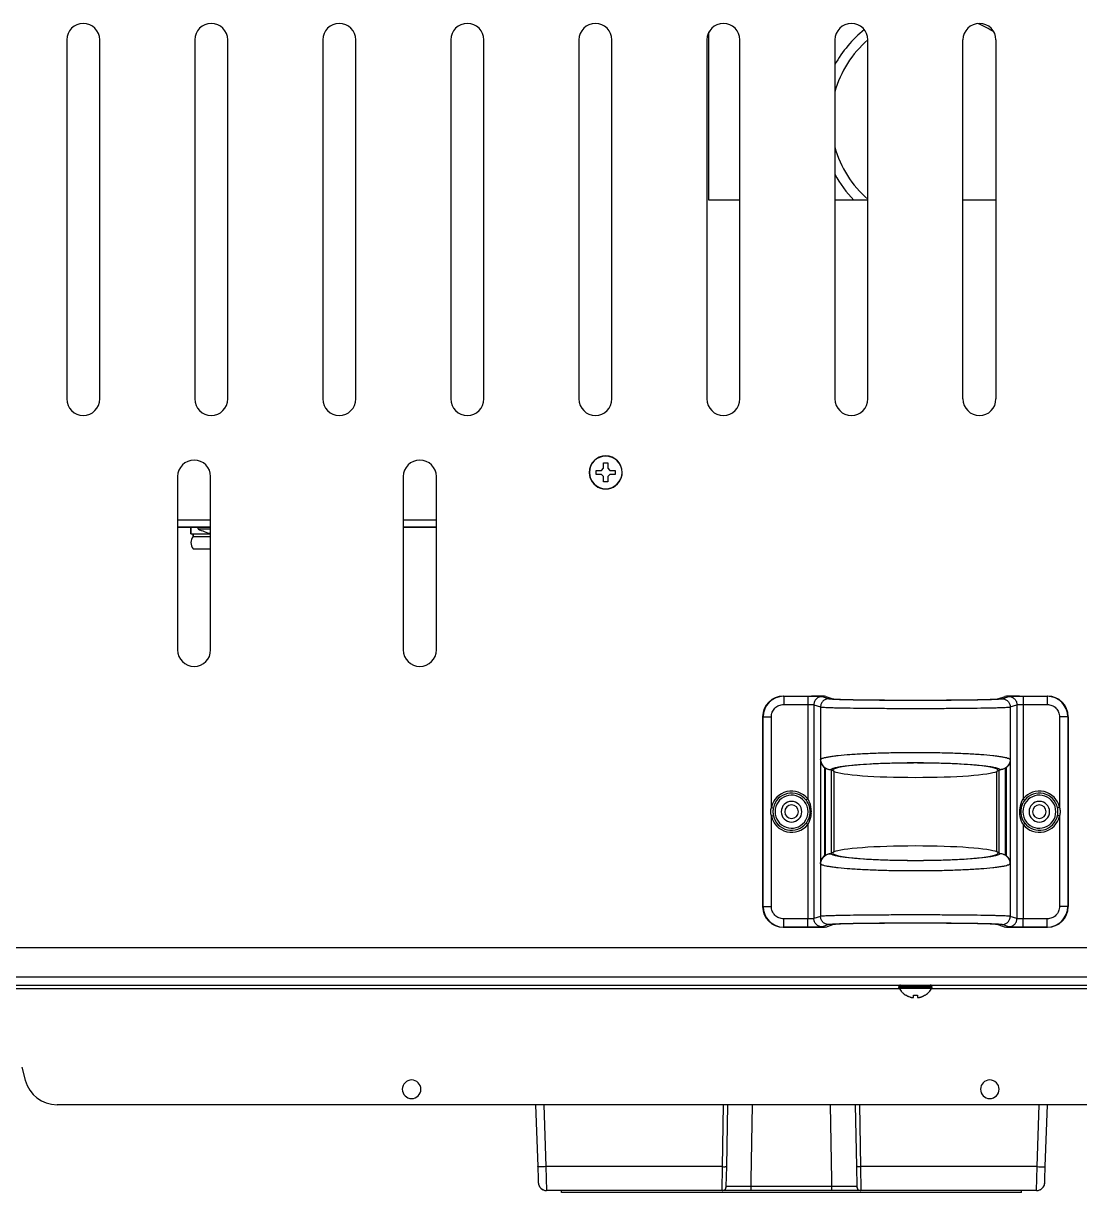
# Model space of a CAD drawing. Header units: millimetres. Extents: x -1584 to 3730, y -1918 to 2655.
# Drawn here: x 279.6 to 535.3, y 1713.5 to 1996.8 of the extents above; entities that cross this region are included whole.
import ezdxf

# ---------------------------------------------------------------- set-up
doc = ezdxf.new("R2010")
doc.units = ezdxf.units.MM
doc.header["$LTSCALE"] = 65.395
doc.layers.get('0').update_dxf_attribs({"linetype": 'CONTINUOUS'})
doc.layers.add('ASSI', color=7, linetype='CONTINUOUS')
doc.layers.add('GEOM', color=7, linetype='CONTINUOUS')

msp = doc.modelspace()

# ---------------------------------------------------------------- linework, layer by layer
at = {"linetype": 'Continuous'}
for p, q in [((420.06, 1890.29), (421.06, 1890.29)), ((420.06, 1889.51), (420.06, 1890.29)), ((421.06, 1890.29), (421.06, 1889.51)), ((418.26, 1887.99), (418.26, 1888.49)), ((418.26, 1888.49), (419.04, 1888.49)), ((418.26, 1887.49), (418.26, 1887.99)), ((419.04, 1887.49), (418.26, 1887.49)), ((419.04, 1888.49), (419.56, 1888.49)), ((419.56, 1887.49), (419.04, 1887.49)), ((419.56, 1888.49), (420.06, 1888.99)), ((420.06, 1886.99), (419.56, 1887.49)), ((420.06, 1888.99), (420.06, 1889.51)), ((420.06, 1886.48), (420.06, 1886.99)), ((421.06, 1889.51), (421.06, 1888.99)), ((421.06, 1888.99), (421.56, 1888.49)), ((421.56, 1887.49), (421.06, 1886.99)), ((421.06, 1886.99), (421.06, 1886.48)), ((421.56, 1888.49), (422.08, 1888.49)), ((422.08, 1887.49), (421.56, 1887.49)), ((422.08, 1888.49), (422.86, 1888.49)), ((422.86, 1887.49), (422.08, 1887.49)), ((422.86, 1888.49), (422.86, 1887.99)), ((422.86, 1887.99), (422.86, 1887.49)), ((420.06, 1885.69), (420.06, 1886.48)), ((421.06, 1885.69), (420.06, 1885.69)), ((421.06, 1886.48), (421.06, 1885.69)), ((493.26, 1761.32), (493.26, 1761.35)), ((495.06, 1760.8), (495.06, 1761.35)), ((496.06, 1761.35), (496.06, 1760.8)), ((497.86, 1761.35), (497.86, 1761.32))]:
    msp.add_line(p, q, dxfattribs=at)
for centre, radius, start, end in [((495.76, 1765.41), 4.8, 210.3012, 223.1766), ((495.76, 1765.41), 4.8, 223.1766, 227.1654), ((495.36, 1765.41), 4.8, 312.8346, 316.8234), ((495.36, 1765.41), 4.8, 316.8234, 329.6988), ((495.76, 1765.41), 4.8, 227.1654, 238.3799), ((495.76, 1765.41), 4.8, 238.3799, 238.6273), ((495.75, 1765.4), 4.75, 238.4659, 241.0313), ((495.74, 1765.4), 4.75, 241.0316, 241.9926), ((495.74, 1765.4), 4.75, 241.9926, 243.3187), ((495.74, 1765.39), 4.74, 243.3188, 244.4598), ((495.74, 1765.39), 4.74, 244.4598, 245.4278), ((495.74, 1765.38), 4.73, 245.4278, 246.6825), ((495.73, 1765.38), 4.73, 246.6826, 247.4526), ((495.73, 1765.37), 4.72, 247.4524, 248.9975), ((495.73, 1765.37), 4.72, 248.9977, 249.4819), ((495.73, 1765.36), 4.7, 249.4813, 251.5344), ((495.72, 1765.34), 4.68, 251.535, 252.6227), ((495.71, 1765.32), 4.67, 252.6228, 253.6051), ((495.71, 1765.29), 4.64, 253.6036, 255.6824), ((494.81, 1762.79), 2.01, 262.7259, 264.7415), ((494.81, 1762.77), 1.98, 264.7442, 265.3991), ((494.81, 1762.76), 1.97, 265.3984, 266.7833), ((494.81, 1762.74), 1.96, 266.7841, 267.6235), ((494.81, 1762.74), 1.96, 267.6234, 268.8455), ((494.81, 1762.73), 1.95, 268.8459, 269.8005), ((494.81, 1762.73), 1.95, 269.8006, 270.9258), ((494.81, 1762.74), 1.95, 270.9261, 271.9964), ((494.81, 1762.74), 1.96, 271.9964, 273.0228), ((494.81, 1762.75), 1.97, 273.0233, 274.286), ((494.81, 1762.77), 1.98, 274.2856, 275.1372), ((494.8, 1762.79), 2.01, 275.1401, 277.2744), ((495.56, 1765.11), 3.8, 262.4351, 277.5649), ((496.31, 1762.79), 2.01, 262.7256, 264.8598), ((496.31, 1762.76), 1.98, 264.8627, 265.7144), ((496.31, 1762.75), 1.97, 265.714, 266.9766), ((496.31, 1762.74), 1.96, 266.9771, 268.0037), ((496.31, 1762.74), 1.95, 268.0037, 269.0738), ((496.31, 1762.73), 1.95, 269.0741, 270.1995), ((496.31, 1762.73), 1.95, 270.1995, 271.1541), ((496.31, 1762.74), 1.95, 271.1545, 272.3767), ((496.31, 1762.74), 1.96, 272.3765, 273.2159), ((496.31, 1762.76), 1.97, 273.2167, 274.6016), ((496.31, 1762.77), 1.98, 274.6009, 275.2558), ((496.3, 1762.79), 2.01, 275.2585, 277.2741), ((495.41, 1765.29), 4.64, 284.3176, 286.3964), ((495.4, 1765.32), 4.67, 286.3949, 287.3772), ((495.4, 1765.34), 4.68, 287.3773, 288.465), ((495.39, 1765.36), 4.7, 288.4656, 290.5187), ((495.39, 1765.37), 4.72, 290.5181, 291.0023), ((495.39, 1765.37), 4.72, 291.0025, 292.5476), ((495.38, 1765.38), 4.73, 292.5474, 293.3174), ((495.38, 1765.38), 4.73, 293.3175, 294.5722), ((495.38, 1765.39), 4.74, 294.5722, 295.5402), ((495.38, 1765.39), 4.74, 295.5402, 296.6812), ((495.38, 1765.4), 4.75, 296.6813, 298.0074), ((495.37, 1765.4), 4.75, 298.0074, 298.9684), ((495.37, 1765.4), 4.75, 298.9687, 301.5341), ((495.36, 1765.41), 4.8, 301.3727, 301.6201), ((495.36, 1765.41), 4.8, 301.6201, 312.8346)]:
    msp.add_arc(centre, radius, start, end, dxfattribs=at)
at = {"layer": 'ASSI', "linetype": 'Continuous'}
for p, q in [((320.14, 1873.09), (320.14, 1874.69)), ((320.14, 1874.69), (320.14, 1873.09)), ((320.14, 1873.09), (320.64, 1873.09)), ((320.64, 1872.49), (320.64, 1873.09)), ((320.64, 1873.09), (324.91, 1873.09)), ((320.64, 1873.09), (320.64, 1872.49)), ((321.86, 1874.29), (321.86, 1874.69)), ((321.86, 1874.29), (324.91, 1874.29)), ((320.64, 1872.49), (324.91, 1872.49)), ((320.64, 1869.49), (324.91, 1869.49)), ((491.56, 1763.39), (491.56, 1763.19)), ((491.56, 1763.19), (491.56, 1763.39)), ((499.56, 1763.39), (491.56, 1763.39)), ((499.56, 1763.19), (491.56, 1763.19)), ((499.5, 1762.99), (491.61, 1762.99)), ((499.56, 1763.39), (499.56, 1763.19)), ((499.56, 1763.19), (499.56, 1763.39))]:
    msp.add_line(p, q, dxfattribs=at)
for centre, radius, start, end in [((420.56, 1887.99), 4, 0, 180), ((420.56, 1887.99), 4, 0, 180), ((420.56, 1887.99), 4, 0, 180), ((420.56, 1887.99), 3.95, 0, 180), ((420.56, 1887.99), 4, 180, 196.2728), ((420.56, 1887.99), 4, 180, 196.3063), ((420.56, 1887.99), 3.95, 180, 360), ((420.56, 1887.99), 4, 196.2728, 343.7272), ((420.56, 1887.99), 4, 196.3063, 343.6937), ((420.56, 1887.99), 4, 343.7272, 360), ((420.56, 1887.99), 4, 343.7272, 360), ((420.56, 1887.99), 4, 343.6937, 360), ((331.36, 1894.73), 22.54, 245.0724, 253.3534), ((322.64, 1870.99), 2.5, 143.1301, 216.8699), ((322.64, 1870.99), 2.5, 143.1301, 216.8699), ((465.56, 1805.79), 2.5, 0, 180), ((525.56, 1805.79), 2.5, 0, 180), ((465.56, 1805.79), 2.5, 180, 360), ((465.56, 1805.79), 1.65, 0, 180), ((465.56, 1805.79), 1.65, 180, 360), ((525.56, 1805.79), 2.5, 180, 360), ((525.56, 1805.79), 1.65, 0, 180), ((525.56, 1805.79), 1.65, 180, 360), ((491.96, 1763.39), 0.4, 153.0784, 180), ((491.96, 1763.39), 0.4, 152.9219, 180), ((491.96, 1763.19), 0.4, 180, 193.4759), ((491.96, 1763.19), 0.4, 180, 193.4584), ((491.96, 1763.19), 0.4, 193.4759, 196.8253), ((491.96, 1763.19), 0.4, 193.4584, 196.8427), ((491.96, 1763.19), 0.4, 196.8253, 210.3012), ((491.96, 1763.19), 0.4, 196.8427, 210.3012), ((491.96, 1763.39), 0.4, 144.9279, 153.0784), ((491.96, 1763.39), 0.4, 145.0718, 152.9219), ((495.76, 1765.41), 4.8, 210.3012, 223.1927), ((491.96, 1763.39), 0.4, 125.0721, 144.9279), ((491.96, 1763.39), 0.4, 124.9282, 145.0718), ((491.96, 1763.39), 0.4, 116.9216, 125.0721), ((491.96, 1763.39), 0.4, 117.0781, 124.9282), ((491.96, 1763.39), 0.4, 90, 116.9216), ((491.96, 1763.39), 0.4, 90, 117.0781), ((495.76, 1765.41), 4.8, 223.1927, 227.1511), ((495.36, 1765.41), 4.8, 312.8489, 316.8073), ((495.36, 1765.41), 4.8, 316.8073, 329.6988), ((499.16, 1763.39), 0.4, 63.0784, 90), ((499.16, 1763.39), 0.4, 62.9219, 90), ((499.16, 1763.39), 0.4, 54.9279, 63.0784), ((499.16, 1763.39), 0.4, 55.0718, 62.9219), ((499.16, 1763.39), 0.4, 35.0721, 54.9279), ((499.16, 1763.39), 0.4, 34.9282, 55.0718), ((499.16, 1763.39), 0.4, 26.9216, 35.0721), ((499.16, 1763.39), 0.4, 27.0781, 34.9282), ((499.16, 1763.19), 0.4, 329.6988, 343.1747), ((499.16, 1763.19), 0.4, 329.6988, 343.1573), ((499.16, 1763.39), 0.4, 0, 27.0781), ((499.16, 1763.39), 0.4, 0, 26.9216), ((499.16, 1763.19), 0.4, 343.1747, 346.5241), ((499.16, 1763.19), 0.4, 343.1573, 346.5416), ((499.16, 1763.19), 0.4, 346.5241, 360), ((499.16, 1763.19), 0.4, 346.5416, 360), ((495.76, 1765.41), 4.8, 227.1511, 238.4029), ((495.76, 1765.41), 4.8, 238.4029, 238.6273), ((495.36, 1765.41), 4.8, 301.3727, 301.5971), ((495.36, 1765.41), 4.8, 301.5971, 312.8489), ((373.56, 1738.54), 2.25, 0, 180), ((513.56, 1738.54), 2.25, 0, 180), ((373.56, 1738.54), 2.25, 180, 360), ((513.56, 1738.54), 2.25, 180, 360)]:
    msp.add_arc(centre, radius, start, end, dxfattribs=at)
at = {"layer": 'GEOM', "linetype": 'Continuous'}
for p, q in [((445.56, 1953.99), (445.56, 1994.72)), ((290.06, 1992.79), (290.06, 1905.79)), ((298.06, 1905.79), (298.06, 1992.79)), ((321.06, 1992.79), (321.06, 1905.79)), ((329.06, 1905.79), (329.06, 1992.79)), ((352.06, 1992.79), (352.06, 1905.79)), ((360.06, 1905.79), (360.06, 1992.79)), ((383.06, 1992.79), (383.06, 1905.79)), ((391.06, 1905.79), (391.06, 1992.79)), ((414.06, 1992.79), (414.06, 1905.79)), ((422.06, 1905.79), (422.06, 1992.79)), ((445.06, 1992.79), (445.06, 1905.79)), ((453.06, 1905.79), (453.06, 1992.79)), ((476.06, 1992.79), (476.06, 1905.79)), ((484.06, 1905.79), (484.06, 1992.79)), ((507.06, 1905.79), (507.06, 1992.79)), ((515.06, 1992.79), (515.06, 1905.79)), ((453.06, 1953.99), (445.56, 1953.99)), ((484.06, 1953.99), (476.06, 1953.99)), ((515.06, 1953.99), (507.06, 1953.99)), ((316.91, 1886.99), (316.91, 1844.99)), ((324.91, 1844.99), (324.91, 1886.99)), ((371.56, 1886.99), (371.56, 1844.99)), ((379.56, 1844.99), (379.56, 1886.99)), ((316.91, 1876.49), (324.91, 1876.49)), ((371.56, 1876.49), (379.56, 1876.49)), ((321.86, 1874.69), (316.91, 1874.69)), ((316.91, 1874.69), (321.86, 1874.69)), ((324.91, 1874.69), (321.86, 1874.69)), ((321.86, 1874.69), (324.91, 1874.69)), ((379.56, 1874.69), (371.56, 1874.69)), ((371.56, 1874.69), (379.56, 1874.69)), ((463.56, 1833.79), (470.38, 1833.79)), ((463.56, 1833.79), (463.67, 1833.76)), ((463.67, 1833.76), (469.48, 1833.76)), ((463.67, 1833.76), (463.67, 1831.76)), ((469.48, 1833.76), (469.48, 1831.76)), ((472.97, 1833.7), (474.59, 1833.16)), ((473.87, 1833.74), (475.59, 1833.17)), ((515.53, 1833.17), (517.25, 1833.74)), ((516.53, 1833.16), (518.14, 1833.7)), ((520.74, 1833.79), (527.56, 1833.79)), ((521.64, 1833.76), (527.45, 1833.76)), ((521.64, 1833.76), (521.64, 1831.76)), ((527.45, 1833.76), (527.56, 1833.79)), ((527.45, 1833.76), (527.45, 1831.76)), ((463.67, 1831.76), (469.48, 1831.76)), ((469.48, 1831.76), (469.48, 1808.9)), ((470.98, 1831.7), (470.98, 1779.89)), ((470.98, 1831.7), (472.59, 1831.16)), ((472.59, 1831.16), (472.59, 1818.46)), ((518.53, 1831.16), (520.14, 1831.7)), ((518.53, 1831.16), (518.53, 1818.46)), ((520.14, 1831.7), (520.14, 1779.89)), ((521.64, 1831.76), (521.64, 1808.9)), ((521.64, 1831.76), (527.45, 1831.76)), ((458.56, 1828.8), (458.56, 1782.79)), ((458.56, 1828.8), (458.67, 1828.76)), ((458.67, 1782.83), (458.67, 1828.76)), ((458.67, 1828.76), (460.67, 1828.76)), ((460.67, 1806.83), (460.67, 1828.76)), ((530.45, 1828.76), (530.45, 1806.83)), ((532.45, 1828.76), (530.45, 1828.76)), ((532.45, 1828.76), (532.56, 1828.8)), ((532.45, 1828.76), (532.45, 1782.83)), ((532.56, 1828.8), (532.56, 1782.79)), ((472.54, 1818.38), (472.59, 1818.46)), ((472.54, 1818.38), (472.54, 1793.21)), ((473.54, 1816.5), (473.54, 1795.09)), ((473.78, 1795.26), (473.78, 1816.33)), ((475.05, 1815.9), (475.09, 1815.97)), ((516.03, 1815.97), (516.07, 1815.9)), ((517.34, 1795.26), (517.34, 1816.33)), ((517.58, 1795.09), (517.58, 1816.5)), ((518.58, 1818.38), (518.53, 1818.46)), ((518.58, 1793.21), (518.58, 1818.38)), ((475.47, 1815.75), (475.26, 1815.85)), ((475.26, 1795.74), (475.26, 1815.85)), ((475.59, 1815.95), (475.47, 1815.75)), ((475.86, 1815.55), (475.47, 1815.75)), ((475.86, 1796.04), (475.86, 1815.55)), ((515.65, 1815.75), (515.25, 1815.55)), ((515.25, 1796.04), (515.25, 1815.55)), ((515.53, 1815.95), (515.65, 1815.75)), ((515.86, 1815.85), (515.65, 1815.75)), ((515.86, 1795.74), (515.86, 1815.85)), ((469.48, 1808.9), (469.09, 1808.59)), ((521.64, 1808.9), (522.03, 1808.59)), ((460.67, 1806.83), (461.16, 1806.72)), ((460.67, 1804.76), (461.16, 1804.87)), ((460.67, 1782.83), (460.67, 1804.76)), ((530.45, 1806.83), (529.96, 1806.72)), ((530.45, 1804.76), (529.96, 1804.87)), ((530.45, 1804.76), (530.45, 1782.83)), ((469.48, 1802.69), (469.09, 1803)), ((469.48, 1802.69), (469.48, 1779.83)), ((521.64, 1802.69), (522.03, 1803)), ((521.64, 1802.69), (521.64, 1779.83)), ((475.09, 1795.62), (475.05, 1795.69)), ((475.47, 1795.84), (475.26, 1795.74)), ((475.86, 1796.04), (475.47, 1795.84)), ((475.59, 1795.64), (475.47, 1795.84)), ((515.65, 1795.84), (515.25, 1796.04)), ((515.53, 1795.64), (515.65, 1795.84)), ((515.86, 1795.74), (515.65, 1795.84)), ((516.07, 1795.69), (516.03, 1795.62)), ((472.54, 1793.21), (472.59, 1793.13)), ((472.59, 1793.13), (472.59, 1780.43)), ((518.58, 1793.21), (518.53, 1793.13)), ((518.53, 1793.13), (518.53, 1780.43)), ((458.67, 1782.83), (458.56, 1782.79)), ((458.67, 1782.83), (460.67, 1782.83)), ((532.45, 1782.83), (530.45, 1782.83)), ((532.56, 1782.79), (532.45, 1782.83)), ((469.48, 1779.83), (463.67, 1779.83)), ((463.67, 1777.83), (463.67, 1779.83)), ((469.48, 1777.83), (469.48, 1779.83)), ((472.59, 1780.43), (470.98, 1779.89)), ((520.14, 1779.89), (518.53, 1780.43)), ((527.45, 1779.83), (521.64, 1779.83)), ((521.64, 1777.83), (521.64, 1779.83)), ((527.45, 1777.83), (527.45, 1779.83)), ((463.67, 1777.83), (463.56, 1777.79)), ((463.56, 1777.79), (470.38, 1777.79)), ((469.48, 1777.83), (463.67, 1777.83)), ((474.59, 1778.43), (472.97, 1777.89)), ((473.87, 1777.85), (475.59, 1778.42)), ((515.53, 1778.42), (517.25, 1777.85)), ((518.14, 1777.89), (516.53, 1778.43)), ((520.74, 1777.79), (527.56, 1777.79)), ((527.45, 1777.83), (521.64, 1777.83)), ((527.56, 1777.79), (527.45, 1777.83)), ((895.56, 1772.79), (95.56, 1772.79)), ((90.56, 1765.79), (900.56, 1765.79)), ((90.56, 1763.79), (900.56, 1763.79)), ((186.06, 1762.99), (491.61, 1762.99)), ((499.5, 1762.99), (581.56, 1762.99)), ((279.15, 1743.87), (279.99, 1740.72)), ((824.44, 1734.79), (287.72, 1734.79)), ((403.58, 1734.79), (404.1, 1719.79)), ((403.58, 1734.79), (404.1, 1719.79)), ((405.58, 1734.79), (406.1, 1719.79)), ((448.86, 1719.79), (449.12, 1734.79)), ((449.86, 1719.8), (450.12, 1734.79)), ((455.8, 1716.49), (456.12, 1734.79)), ((475.32, 1716.49), (475, 1734.79)), ((481, 1734.79), (481.26, 1719.8)), ((481, 1734.79), (481.26, 1719.8)), ((482, 1734.79), (482.26, 1719.79)), ((525.02, 1719.79), (525.54, 1734.79)), ((527.01, 1719.79), (527.54, 1734.79)), ((527.01, 1719.79), (527.54, 1734.79)), ((404.1, 1719.79), (404.21, 1716.76)), ((448.86, 1719.79), (406.1, 1719.79)), ((406.1, 1719.79), (406.24, 1713.99)), ((448.77, 1713.99), (448.86, 1719.79)), ((449.77, 1714.98), (449.86, 1719.8)), ((481.26, 1719.8), (481.34, 1714.98)), ((525.02, 1719.79), (482.26, 1719.79)), ((482.26, 1719.79), (482.34, 1713.99)), ((524.88, 1713.99), (525.02, 1719.79)), ((526.91, 1716.76), (527.01, 1719.79)), ((404.21, 1716.76), (404.22, 1716.49)), ((404.22, 1716.49), (404.24, 1715.92)), ((448.77, 1713.99), (406.24, 1713.99)), ((448.77, 1713.99), (406.24, 1713.99)), ((409.87, 1713.49), (409.87, 1713.99)), ((455.77, 1713.99), (448.77, 1713.99)), ((455.77, 1714.98), (455.8, 1716.49)), ((455.77, 1713.99), (455.77, 1714.98)), ((475.35, 1714.98), (455.77, 1714.98)), ((475.35, 1713.99), (455.77, 1713.99)), ((475.35, 1713.99), (455.77, 1713.99)), ((475.35, 1714.98), (475.32, 1716.49)), ((475.35, 1713.99), (475.35, 1714.98)), ((482.34, 1713.99), (475.35, 1713.99)), ((524.88, 1713.99), (482.34, 1713.99)), ((524.88, 1713.99), (482.34, 1713.99)), ((521.25, 1713.49), (521.25, 1713.99)), ((526.88, 1715.92), (526.9, 1716.49)), ((526.9, 1716.49), (526.91, 1716.76)), ((420.44, 1713.49), (409.87, 1713.49)), ((427.87, 1713.49), (420.44, 1713.49)), ((428.66, 1713.49), (427.87, 1713.49)), ((429.11, 1713.49), (428.66, 1713.49)), ((429.28, 1713.49), (429.11, 1713.49)), ((429.65, 1713.49), (429.28, 1713.49)), ((432.05, 1713.49), (429.65, 1713.49)), ((432.08, 1713.49), (432.05, 1713.49)), ((432.27, 1713.49), (432.08, 1713.49)), ((432.47, 1713.49), (432.27, 1713.49)), ((434.13, 1713.49), (432.47, 1713.49)), ((435.81, 1713.49), (434.13, 1713.49)), ((435.85, 1713.49), (435.81, 1713.49)), ((436.04, 1713.49), (435.85, 1713.49)), ((437.77, 1713.49), (436.04, 1713.49)), ((439.43, 1713.49), (437.77, 1713.49)), ((439.81, 1713.49), (439.43, 1713.49)), ((439.83, 1713.49), (439.81, 1713.49)), ((442.24, 1713.49), (439.83, 1713.49)), ((442.62, 1713.49), (442.24, 1713.49)), ((443.23, 1713.49), (442.62, 1713.49)), ((444.02, 1713.49), (443.23, 1713.49)), ((446.11, 1713.49), (444.02, 1713.49)), ((450.82, 1713.49), (446.11, 1713.49)), ((455.21, 1713.49), (450.82, 1713.49)), ((459.57, 1713.49), (455.21, 1713.49)), ((464.28, 1713.49), (459.57, 1713.49)), ((467.98, 1713.49), (464.28, 1713.49)), ((469.6, 1713.49), (467.98, 1713.49)), ((470.53, 1713.49), (469.6, 1713.49)), ((471.75, 1713.49), (470.53, 1713.49)), ((472.02, 1713.49), (471.75, 1713.49)), ((479.86, 1713.49), (472.02, 1713.49)), ((480.1, 1713.49), (479.86, 1713.49)), ((481.71, 1713.49), (480.1, 1713.49)), ((482.52, 1713.49), (481.71, 1713.49)), ((484.13, 1713.49), (482.52, 1713.49)), ((487.77, 1713.49), (484.13, 1713.49)), ((487.86, 1713.49), (487.77, 1713.49)), ((491.4, 1713.49), (487.86, 1713.49)), ((491.85, 1713.49), (491.4, 1713.49)), ((492.48, 1713.49), (491.85, 1713.49)), ((498.76, 1713.49), (492.48, 1713.49)), ((498.94, 1713.49), (498.76, 1713.49)), ((500.02, 1713.49), (498.94, 1713.49)), ((503.65, 1713.49), (500.02, 1713.49)), ((510.68, 1713.49), (503.65, 1713.49)), ((510.84, 1713.49), (510.68, 1713.49)), ((521.25, 1713.49), (510.84, 1713.49))]:
    msp.add_line(p, q, dxfattribs=at)
for centre, radius, start, end in [((294.06, 1992.79), 4, 0, 180), ((325.06, 1992.79), 4, 0, 180), ((356.06, 1992.79), 4, 0, 180), ((387.06, 1992.79), 4, 0, 180), ((418.06, 1992.79), 4, 0, 180), ((449.06, 1992.79), 4, 0, 180), ((500.56, 1973.49), 27.86, 128.5681, 151.5776), ((480.06, 1992.79), 4, 0, 180), ((511.06, 1992.79), 4, 0, 180), ((500.56, 1973.49), 25.4, 56.4556, 66.4822), ((500.56, 1973.49), 25.4, 130.528, 164.7624), ((500.56, 1973.49), 25.4, 195.2376, 229.4647), ((500.56, 1973.49), 27.86, 208.4224, 224.4259), ((294.06, 1905.79), 4, 180, 360), ((325.06, 1905.79), 4, 180, 360), ((356.06, 1905.79), 4, 180, 360), ((387.06, 1905.79), 4, 180, 360), ((418.06, 1905.79), 4, 180, 360), ((449.06, 1905.79), 4, 180, 360), ((480.06, 1905.79), 4, 180, 360), ((511.06, 1905.79), 4, 180, 360), ((320.91, 1886.99), 4, 0, 180), ((375.56, 1886.99), 4, 0, 180), ((320.91, 1844.99), 4, 180, 360), ((375.56, 1844.99), 4, 180, 360), ((463.67, 1828.76), 5, 90.0113, 179.9737), ((527.45, 1828.76), 5, 0.0263, 89.9887), ((465.56, 1805.79), 5, 38.3653, 168.0942), ((465.56, 1805.79), 4.5, 38.3653, 167.6172), ((525.56, 1805.79), 5, 11.9058, 141.6347), ((525.56, 1805.79), 4.5, 12.3828, 141.6347), ((465.56, 1805.79), 4, 38.8629, 180), ((465.56, 1805.79), 4, 0, 38.8629), ((465.56, 1805.79), 4.5, 25.9613, 38.5714), ((465.56, 1805.79), 4.5, 25.9927, 38.3653), ((465.56, 1805.79), 4.5, 25.5583, 25.9927), ((465.56, 1805.79), 4.5, 25.5318, 25.9613), ((465.56, 1805.79), 4.5, 13.3744, 25.5583), ((465.56, 1805.79), 4.5, 13.3226, 25.5318), ((525.56, 1805.79), 4.5, 154.3551, 167.1502), ((525.56, 1805.79), 4.5, 154.3659, 167.1505), ((525.56, 1805.79), 4.5, 141.6347, 154.3551), ((525.56, 1805.79), 4, 141.1371, 180), ((525.56, 1805.79), 4, 0, 141.1371), ((465.56, 1805.79), 5, 191.9058, 321.6347), ((465.56, 1805.79), 4.5, 168.0942, 180), ((465.56, 1805.79), 4.5, 168.091, 180), ((465.56, 1805.79), 4.5, 180, 191.909), ((465.56, 1805.79), 4.5, 180, 191.9058), ((465.56, 1805.79), 4.5, 167.6172, 168.0942), ((465.56, 1805.79), 4.5, 191.9058, 192.3828), ((465.56, 1805.79), 4.5, 192.3828, 321.6347), ((465.56, 1805.79), 4, 180, 321.1371), ((465.56, 1805.79), 4, 321.1371, 360), ((465.56, 1805.79), 4.5, 334.6149, 346.811), ((465.56, 1805.79), 4.5, 334.6564, 346.8172), ((465.56, 1805.79), 4.5, 12.5515, 13.3744), ((465.56, 1805.79), 4.5, 12.5047, 13.3226), ((465.56, 1805.79), 4.5, 346.8172, 347.5874), ((465.56, 1805.79), 4.5, 346.811, 347.5751), ((465.56, 1805.79), 4.5, 0, 12.5047), ((465.56, 1805.79), 4.5, 0, 12.5515), ((465.56, 1805.79), 4.5, 347.5751, 360), ((463.63, 1805.79), 6.66, 356.5031, 0.0009), ((525.56, 1805.79), 4.5, 167.1502, 180), ((525.56, 1805.79), 4.5, 180, 192.5016), ((525.56, 1805.79), 4.5, 180, 192.5484), ((525.56, 1805.79), 4.5, 192.5484, 193.3751), ((525.56, 1805.79), 4.5, 193.3236, 205.5282), ((525.56, 1805.79), 4.5, 193.3751, 205.555), ((525.56, 1805.79), 4, 180, 218.8629), ((525.56, 1805.79), 5, 218.3653, 348.0942), ((525.56, 1805.79), 4.5, 218.3653, 347.6172), ((525.56, 1805.79), 4, 218.8629, 360), ((525.56, 1805.79), 4.5, 11.9058, 12.3828), ((525.56, 1805.79), 4.5, 347.6172, 348.0942), ((525.56, 1805.79), 4.5, 0, 11.909), ((525.56, 1805.79), 4.5, 0, 11.9058), ((525.56, 1805.79), 4.5, 348.091, 360), ((525.56, 1805.79), 4.5, 348.0942, 360), ((465.56, 1805.79), 4.5, 321.6347, 333.8784), ((465.56, 1805.79), 4.5, 333.8784, 334.6149), ((525.56, 1805.79), 4.5, 205.5282, 205.9645), ((525.56, 1805.79), 4.5, 205.555, 205.996), ((525.56, 1805.79), 4.5, 205.9645, 218.5714), ((525.56, 1805.79), 4.5, 205.996, 218.3653), ((463.67, 1782.83), 5, 180.0263, 269.9887), ((527.45, 1782.83), 5, 270.0113, 359.9737), ((287.72, 1742.79), 8, 195, 270), ((406.24, 1715.99), 2, 182, 270), ((406.24, 1715.99), 2, 182.0004, 204.0003), ((406.24, 1715.99), 2, 204.0003, 213.9908), ((406.24, 1715.99), 2, 213.9908, 226.0002), ((406.24, 1715.99), 2, 226.0002, 239.3397), ((406.24, 1715.99), 2, 239.3397, 248.0001), ((406.24, 1715.99), 2, 248.0001, 270), ((448.77, 1714.99), 1, 269.9999, 358.9959), ((448.77, 1714.99), 1, 270, 292.2503), ((448.77, 1714.99), 1, 292.2503, 301.0621), ((448.77, 1714.99), 1, 301.0621, 314.5005), ((448.77, 1714.99), 1, 314.5005, 326.6932), ((448.77, 1714.99), 1, 326.6932, 336.7504), ((448.77, 1714.99), 1, 336.7504, 359), ((482.34, 1714.99), 1, 181.0001, 203.252), ((482.34, 1714.99), 1, 181, 270), ((482.34, 1714.99), 1, 203.252, 212.0311), ((482.34, 1714.99), 1, 212.0311, 225.5037), ((482.34, 1714.99), 1, 225.5037, 237.6689), ((482.34, 1714.99), 1, 237.6689, 247.7551), ((482.34, 1714.99), 1, 247.7551, 270.0061), ((524.88, 1715.99), 2, 269.9999, 357.9984), ((524.88, 1715.99), 2, 270, 292.0002), ((524.88, 1715.99), 2, 292.0002, 300.8478), ((524.88, 1715.99), 2, 300.8478, 314.0002), ((524.88, 1715.99), 2, 314.0002, 326.1656), ((524.88, 1715.99), 2, 326.1656, 336.0002), ((524.88, 1715.99), 2, 336.0002, 358)]:
    msp.add_arc(centre, radius, start, end, dxfattribs=at)
for centre, major_axis, ratio, start_param, end_param in [((463.57, 1828.79), (4.75, -1.58), 0.998478, 1.89276, 3.462643), ((470.38, 1833.73), (3.5, 0), 0.017455, 0.05236, 1.570796), ((495.56, 1833.18), (20, 0), 0.017455, -3.089233, -0.05236), ((520.74, 1833.73), (3.5, 0), 0.017455, 1.570796, 3.089233), ((527.55, 1828.79), (4.75, 1.58), 0.998478, -0.32105, 1.248833), ((475.09, 1818.47), (1.29, 2.16), 0.99484, -3.269542, -3.152361), ((495.56, 1815.86), (20, 0), 0.087489, 0.05236, 3.089233), ((516.02, 1818.47), (-1.29, 2.16), 0.99484, -3.130824, -3.013643), ((473.78, 1815.83), (1.5, 0), 0.087489, 0.174533, 0.565507), ((495.56, 1815.86), (20, 0), 0.087489, -2.96706, -0.174533), ((517.34, 1815.83), (1.5, 0), 0.087489, 2.576086, 2.96706), ((495.56, 1795.73), (20, 0), 0.087489, 0.174533, 2.96706), ((475.09, 1793.12), (-1.29, 2.16), 0.99484, 0.010769, 0.127949), ((473.78, 1795.76), (1.5, 0), 0.087489, -0.565507, -0.174533), ((495.56, 1795.73), (20, 0), 0.087489, -3.089233, -0.05236), ((517.34, 1795.76), (1.5, 0), 0.087489, -2.96706, -2.576086), ((516.02, 1793.12), (1.29, 2.16), 0.99484, -0.127949, -0.010769), ((463.57, 1782.8), (4.75, 1.58), 0.998478, 2.820542, 4.390425), ((527.55, 1782.8), (4.75, -1.58), 0.998478, -1.248833, 0.32105), ((470.38, 1777.86), (3.5, 0), 0.017455, -1.570796, -0.05236), ((495.56, 1778.41), (20, 0), 0.017455, 0.05236, 3.089233), ((520.74, 1777.86), (3.5, 0), 0.017455, -3.089233, -1.570796)]:
    msp.add_ellipse(centre, major_axis=major_axis, ratio=ratio, start_param=start_param, end_param=end_param, dxfattribs=at)
for points, knots in [([(469.48, 1833.76), (469.91, 1833.76), (470.54, 1833.76), (471.34, 1833.75), (471.86, 1833.74), (472.29, 1833.73), (472.62, 1833.73), (472.84, 1833.71), (472.94, 1833.71), (472.97, 1833.7)], [0, 0, 0, 0, 0.37096, 0.539709, 0.689092, 0.813726, 0.909154, 0.971975, 1, 1, 1, 1]), ([(472.97, 1833.7), (472.71, 1833.7), (472.19, 1833.6), (471.53, 1833.15), (471.08, 1832.49), (470.98, 1831.96), (470.98, 1831.7)], [0, 0, 0, 0, 0.24986, 0.499801, 0.749859, 1, 1, 1, 1]), ([(474.59, 1833.16), (474.33, 1833.16), (473.8, 1833.06), (473.14, 1832.61), (472.69, 1831.95), (472.59, 1831.42), (472.59, 1831.16)], [0, 0, 0, 0, 0.24986, 0.499801, 0.749859, 1, 1, 1, 1]), ([(474.59, 1833.16), (474.65, 1833.14), (474.85, 1833.12), (475.23, 1833.09), (475.8, 1833.06), (476.54, 1833.03), (477.46, 1833), (479, 1832.96), (481.28, 1832.91), (484.37, 1832.87), (487.87, 1832.84), (491.64, 1832.82), (495.56, 1832.81), (499.47, 1832.82), (503.25, 1832.84), (506.75, 1832.87), (509.84, 1832.91), (512.12, 1832.96), (513.66, 1833), (514.57, 1833.03), (515.32, 1833.06), (515.89, 1833.09), (516.27, 1833.12), (516.47, 1833.14), (516.53, 1833.16)], [0, 0, 0, 0, 0.004802, 0.014024, 0.027606, 0.045431, 0.067342, 0.093143, 0.155459, 0.230145, 0.314522, 0.405563, 0.5, 0.594437, 0.685478, 0.769855, 0.844541, 0.906857, 0.932658, 0.954569, 0.972394, 0.985976, 0.995198, 1, 1, 1, 1]), ([(516.53, 1833.16), (516.79, 1833.16), (517.31, 1833.06), (517.98, 1832.61), (518.42, 1831.95), (518.53, 1831.42), (518.53, 1831.16)], [0, 0, 0, 0, 0.24986, 0.499801, 0.749859, 1, 1, 1, 1]), ([(518.14, 1833.7), (518.17, 1833.71), (518.28, 1833.71), (518.5, 1833.73), (518.83, 1833.73), (519.26, 1833.74), (519.77, 1833.75), (520.58, 1833.76), (521.21, 1833.76), (521.64, 1833.76)], [0, 0, 0, 0, 0.028025, 0.090846, 0.186273, 0.310906, 0.460289, 0.629036, 1, 1, 1, 1]), ([(518.14, 1833.7), (518.4, 1833.7), (518.93, 1833.6), (519.59, 1833.15), (520.04, 1832.49), (520.14, 1831.96), (520.14, 1831.7)], [0, 0, 0, 0, 0.24986, 0.499801, 0.749859, 1, 1, 1, 1]), ([(460.67, 1828.76), (460.67, 1829.15), (460.82, 1829.94), (461.49, 1830.94), (462.49, 1831.6), (463.28, 1831.76), (463.67, 1831.76)], [0, 0, 0, 0, 0.249996, 0.499993, 0.749995, 1, 1, 1, 1]), ([(469.48, 1831.76), (469.66, 1831.76), (469.93, 1831.76), (470.28, 1831.75), (470.5, 1831.74), (470.68, 1831.73), (470.83, 1831.73), (470.92, 1831.71), (470.97, 1831.71), (470.98, 1831.7)], [0, 0, 0, 0, 0.370492, 0.539023, 0.688223, 0.812743, 0.90817, 0.971198, 1, 1, 1, 1]), ([(472.59, 1831.16), (472.66, 1831.14), (472.88, 1831.12), (473.3, 1831.09), (473.92, 1831.06), (474.73, 1831.03), (475.74, 1831), (477.42, 1830.96), (479.92, 1830.91), (483.31, 1830.87), (487.14, 1830.84), (491.27, 1830.82), (495.56, 1830.81), (499.85, 1830.82), (503.98, 1830.84), (507.81, 1830.87), (511.2, 1830.91), (513.7, 1830.96), (515.38, 1831), (516.38, 1831.03), (517.2, 1831.06), (517.82, 1831.09), (518.24, 1831.12), (518.46, 1831.14), (518.53, 1831.16)], [0, 0, 0, 0, 0.004791, 0.014008, 0.027587, 0.04541, 0.067321, 0.093123, 0.155441, 0.230131, 0.314512, 0.405558, 0.5, 0.594442, 0.685487, 0.769869, 0.844559, 0.906877, 0.932679, 0.95459, 0.972413, 0.985992, 0.995209, 1, 1, 1, 1]), ([(520.14, 1831.7), (520.15, 1831.71), (520.2, 1831.71), (520.29, 1831.73), (520.43, 1831.73), (520.62, 1831.74), (520.84, 1831.75), (521.18, 1831.76), (521.45, 1831.76), (521.64, 1831.76)], [0, 0, 0, 0, 0.028802, 0.091828, 0.187257, 0.311775, 0.460976, 0.629506, 1, 1, 1, 1]), ([(527.45, 1831.76), (527.84, 1831.76), (528.63, 1831.6), (529.63, 1830.94), (530.29, 1829.94), (530.45, 1829.15), (530.45, 1828.76)], [0, 0, 0, 0, 0.250005, 0.500007, 0.750004, 1, 1, 1, 1]), ([(472.59, 1818.46), (472.64, 1818.54), (472.86, 1818.67), (473.28, 1818.82), (473.91, 1818.98), (474.73, 1819.13), (475.73, 1819.28), (477.41, 1819.48), (479.9, 1819.69), (483.29, 1819.9), (487.13, 1820.05), (491.26, 1820.14), (495.56, 1820.17), (499.85, 1820.14), (503.99, 1820.05), (507.83, 1819.9), (511.22, 1819.69), (513.71, 1819.48), (515.39, 1819.28), (516.39, 1819.13), (517.21, 1818.98), (517.83, 1818.82), (518.26, 1818.67), (518.48, 1818.54), (518.53, 1818.46)], [0, 0, 0, 0, 0.005943, 0.01573, 0.029615, 0.047585, 0.069532, 0.095288, 0.15734, 0.231618, 0.315513, 0.406057, 0.5, 0.593943, 0.684487, 0.768382, 0.84266, 0.904712, 0.930468, 0.952415, 0.970385, 0.98427, 0.994057, 1, 1, 1, 1]), ([(472.54, 1818.38), (472.55, 1818.03), (472.75, 1817.31), (473.24, 1816.74), (473.54, 1816.5)], [0, 0, 0, 0, 0.472403, 1, 1, 1, 1]), ([(472.59, 1818.46), (472.59, 1818.14), (472.72, 1817.48), (473.28, 1816.66), (474.11, 1816.1), (474.76, 1815.97), (475.09, 1815.97)], [0, 0, 0, 0, 0.249584, 0.499603, 0.749854, 1, 1, 1, 1]), ([(475.05, 1815.9), (474.85, 1815.93), (474.41, 1816.01), (474, 1816.2), (473.78, 1816.33)], [0, 0, 0, 0, 0.432061, 1, 1, 1, 1]), ([(475.09, 1815.97), (475.13, 1816.04), (475.32, 1816.18), (475.7, 1816.33), (476.26, 1816.49), (476.99, 1816.64), (477.88, 1816.79), (479.38, 1816.99), (481.6, 1817.2), (484.62, 1817.41), (488.04, 1817.56), (491.73, 1817.65), (495.56, 1817.68), (499.39, 1817.65), (503.08, 1817.56), (506.5, 1817.41), (509.52, 1817.2), (511.74, 1816.99), (513.24, 1816.79), (514.13, 1816.64), (514.86, 1816.49), (515.41, 1816.33), (515.8, 1816.18), (515.99, 1816.04), (516.03, 1815.97)], [0, 0, 0, 0, 0.006213, 0.016146, 0.030112, 0.048124, 0.070084, 0.095831, 0.15782, 0.231998, 0.315773, 0.406188, 0.5, 0.593812, 0.684227, 0.768002, 0.84218, 0.904169, 0.929917, 0.951876, 0.969888, 0.983854, 0.993787, 1, 1, 1, 1]), ([(518.53, 1818.46), (518.53, 1818.14), (518.39, 1817.48), (517.84, 1816.66), (517.01, 1816.1), (516.35, 1815.97), (516.03, 1815.97)], [0, 0, 0, 0, 0.249584, 0.499603, 0.749854, 1, 1, 1, 1]), ([(517.34, 1816.33), (517.12, 1816.2), (516.71, 1816.01), (516.26, 1815.93), (516.07, 1815.9)], [0, 0, 0, 0, 0.567939, 1, 1, 1, 1]), ([(517.58, 1816.5), (517.88, 1816.74), (518.37, 1817.31), (518.56, 1818.03), (518.58, 1818.38)], [0, 0, 0, 0, 0.527598, 1, 1, 1, 1]), ([(469.48, 1808.9), (469.62, 1808.67), (470.09, 1807.7), (470.29, 1806.6), (470.29, 1805.79)], [0, 0, 0, 0, 0.251313, 1, 1, 1, 1]), ([(520.83, 1805.79), (520.83, 1806.07), (520.89, 1807.14), (521.23, 1808.21), (521.64, 1808.9)], [0, 0, 0, 0, 0.251791, 1, 1, 1, 1]), ([(470.28, 1805.39), (470.26, 1805.15), (470.15, 1804.22), (469.84, 1803.3), (469.48, 1802.69)], [0, 0, 0, 0, 0.251283, 1, 1, 1, 1]), ([(521.64, 1802.69), (521.5, 1802.92), (521.02, 1803.89), (520.83, 1804.99), (520.83, 1805.79)], [0, 0, 0, 0, 0.251313, 1, 1, 1, 1]), ([(473.54, 1795.09), (473.24, 1794.85), (472.75, 1794.28), (472.55, 1793.56), (472.54, 1793.21)], [0, 0, 0, 0, 0.527598, 1, 1, 1, 1]), ([(472.59, 1793.13), (472.59, 1793.45), (472.72, 1794.11), (473.28, 1794.93), (474.11, 1795.49), (474.76, 1795.62), (475.09, 1795.62)], [0, 0, 0, 0, 0.249584, 0.499603, 0.749854, 1, 1, 1, 1]), ([(473.78, 1795.26), (474, 1795.39), (474.41, 1795.58), (474.85, 1795.66), (475.05, 1795.69)], [0, 0, 0, 0, 0.567938, 1, 1, 1, 1]), ([(516.03, 1795.62), (515.99, 1795.55), (515.8, 1795.41), (515.41, 1795.26), (514.86, 1795.1), (514.13, 1794.95), (513.24, 1794.8), (511.74, 1794.6), (509.52, 1794.39), (506.5, 1794.18), (503.08, 1794.03), (499.39, 1793.94), (495.56, 1793.91), (491.73, 1793.94), (488.04, 1794.03), (484.62, 1794.18), (481.6, 1794.39), (479.38, 1794.6), (477.88, 1794.8), (476.99, 1794.95), (476.26, 1795.1), (475.7, 1795.26), (475.32, 1795.41), (475.13, 1795.55), (475.09, 1795.62)], [0, 0, 0, 0, 0.006213, 0.016146, 0.030112, 0.048124, 0.070084, 0.095831, 0.15782, 0.231998, 0.315773, 0.406188, 0.5, 0.593812, 0.684227, 0.768002, 0.84218, 0.904169, 0.929916, 0.951876, 0.969888, 0.983854, 0.993787, 1, 1, 1, 1]), ([(518.53, 1793.13), (518.53, 1793.45), (518.39, 1794.11), (517.84, 1794.93), (517.01, 1795.49), (516.35, 1795.62), (516.03, 1795.62)], [0, 0, 0, 0, 0.249584, 0.499603, 0.749854, 1, 1, 1, 1]), ([(516.07, 1795.69), (516.26, 1795.66), (516.71, 1795.58), (517.12, 1795.39), (517.34, 1795.26)], [0, 0, 0, 0, 0.432061, 1, 1, 1, 1]), ([(518.58, 1793.21), (518.56, 1793.56), (518.37, 1794.28), (517.88, 1794.85), (517.58, 1795.09)], [0, 0, 0, 0, 0.472403, 1, 1, 1, 1]), ([(518.53, 1793.13), (518.48, 1793.05), (518.26, 1792.92), (517.83, 1792.77), (517.21, 1792.61), (516.39, 1792.46), (515.39, 1792.31), (513.71, 1792.11), (511.22, 1791.9), (507.83, 1791.69), (503.99, 1791.54), (499.85, 1791.45), (495.56, 1791.42), (491.26, 1791.45), (487.13, 1791.54), (483.29, 1791.69), (479.9, 1791.9), (477.41, 1792.11), (475.73, 1792.31), (474.73, 1792.46), (473.91, 1792.61), (473.28, 1792.77), (472.86, 1792.92), (472.64, 1793.05), (472.59, 1793.13)], [0, 0, 0, 0, 0.005943, 0.01573, 0.029615, 0.047585, 0.069532, 0.095288, 0.15734, 0.231618, 0.315513, 0.406057, 0.5, 0.593944, 0.684487, 0.768382, 0.84266, 0.904712, 0.930468, 0.952415, 0.970385, 0.98427, 0.994057, 1, 1, 1, 1]), ([(463.67, 1779.83), (463.28, 1779.83), (462.49, 1779.99), (461.49, 1780.65), (460.82, 1781.65), (460.67, 1782.44), (460.67, 1782.83)], [0, 0, 0, 0, 0.250005, 0.500007, 0.750004, 1, 1, 1, 1]), ([(530.45, 1782.83), (530.45, 1782.44), (530.29, 1781.65), (529.63, 1780.65), (528.63, 1779.99), (527.84, 1779.83), (527.45, 1779.83)], [0, 0, 0, 0, 0.249996, 0.499993, 0.749995, 1, 1, 1, 1]), ([(470.98, 1779.89), (470.97, 1779.88), (470.92, 1779.88), (470.83, 1779.86), (470.68, 1779.85), (470.5, 1779.85), (470.28, 1779.84), (469.93, 1779.83), (469.66, 1779.83), (469.48, 1779.83)], [0, 0, 0, 0, 0.028802, 0.09183, 0.187257, 0.311777, 0.460977, 0.629508, 1, 1, 1, 1]), ([(472.97, 1777.89), (472.71, 1777.89), (472.19, 1777.99), (471.53, 1778.44), (471.08, 1779.1), (470.98, 1779.63), (470.98, 1779.89)], [0, 0, 0, 0, 0.24986, 0.499801, 0.749859, 1, 1, 1, 1]), ([(518.53, 1780.43), (518.46, 1780.45), (518.24, 1780.47), (517.82, 1780.5), (517.2, 1780.53), (516.38, 1780.56), (515.38, 1780.59), (513.7, 1780.63), (511.2, 1780.68), (507.81, 1780.72), (503.98, 1780.75), (499.85, 1780.77), (495.56, 1780.77), (491.27, 1780.77), (487.14, 1780.75), (483.31, 1780.72), (479.92, 1780.68), (477.42, 1780.63), (475.74, 1780.59), (474.73, 1780.56), (473.92, 1780.53), (473.3, 1780.5), (472.88, 1780.47), (472.66, 1780.45), (472.59, 1780.43)], [0, 0, 0, 0, 0.004791, 0.014008, 0.027587, 0.04541, 0.067321, 0.093123, 0.155441, 0.230131, 0.314513, 0.405558, 0.5, 0.594442, 0.685488, 0.769869, 0.844559, 0.906877, 0.932679, 0.95459, 0.972413, 0.985992, 0.995209, 1, 1, 1, 1]), ([(474.59, 1778.43), (474.33, 1778.43), (473.8, 1778.53), (473.14, 1778.98), (472.69, 1779.64), (472.59, 1780.17), (472.59, 1780.43)], [0, 0, 0, 0, 0.24986, 0.499801, 0.749859, 1, 1, 1, 1]), ([(516.53, 1778.43), (516.79, 1778.43), (517.31, 1778.53), (517.98, 1778.98), (518.42, 1779.64), (518.53, 1780.17), (518.53, 1780.43)], [0, 0, 0, 0, 0.24986, 0.499801, 0.749859, 1, 1, 1, 1]), ([(518.14, 1777.89), (518.4, 1777.89), (518.93, 1777.99), (519.59, 1778.44), (520.04, 1779.1), (520.14, 1779.63), (520.14, 1779.89)], [0, 0, 0, 0, 0.24986, 0.499801, 0.749859, 1, 1, 1, 1]), ([(521.64, 1779.83), (521.45, 1779.83), (521.18, 1779.83), (520.84, 1779.84), (520.62, 1779.85), (520.43, 1779.85), (520.29, 1779.86), (520.2, 1779.88), (520.15, 1779.88), (520.14, 1779.89)], [0, 0, 0, 0, 0.370494, 0.539024, 0.688225, 0.812743, 0.908172, 0.971198, 1, 1, 1, 1]), ([(472.97, 1777.89), (472.94, 1777.88), (472.84, 1777.88), (472.62, 1777.86), (472.29, 1777.86), (471.86, 1777.85), (471.34, 1777.84), (470.54, 1777.83), (469.91, 1777.83), (469.48, 1777.83)], [0, 0, 0, 0, 0.028025, 0.090846, 0.186274, 0.310908, 0.460291, 0.62904, 1, 1, 1, 1]), ([(516.53, 1778.43), (516.47, 1778.45), (516.27, 1778.47), (515.89, 1778.5), (515.32, 1778.53), (514.57, 1778.56), (513.66, 1778.59), (512.12, 1778.63), (509.84, 1778.68), (506.75, 1778.72), (503.25, 1778.75), (499.47, 1778.77), (495.56, 1778.77), (491.64, 1778.77), (487.87, 1778.75), (484.37, 1778.72), (481.28, 1778.68), (479, 1778.63), (477.46, 1778.59), (476.54, 1778.56), (475.8, 1778.53), (475.23, 1778.5), (474.85, 1778.47), (474.65, 1778.45), (474.59, 1778.43)], [0, 0, 0, 0, 0.004802, 0.014024, 0.027606, 0.045431, 0.067342, 0.093143, 0.155459, 0.230145, 0.314522, 0.405563, 0.5, 0.594437, 0.685478, 0.769855, 0.844541, 0.906857, 0.932658, 0.954569, 0.972394, 0.985976, 0.995198, 1, 1, 1, 1]), ([(521.64, 1777.83), (521.21, 1777.83), (520.58, 1777.83), (519.77, 1777.84), (519.26, 1777.85), (518.83, 1777.86), (518.5, 1777.86), (518.28, 1777.88), (518.17, 1777.88), (518.14, 1777.89)], [0, 0, 0, 0, 0.370964, 0.539711, 0.689094, 0.813727, 0.909154, 0.971975, 1, 1, 1, 1]), ([(406.1, 1719.79), (405.85, 1719.78), (405.48, 1719.77), (405.01, 1719.76), (404.71, 1719.76), (404.46, 1719.76), (404.29, 1719.76), (404.2, 1719.77), (404.15, 1719.77), (404.12, 1719.78), (404.1, 1719.78), (404.1, 1719.79)], [0, 0, 0, 0, 0.381918, 0.554511, 0.70568, 0.829768, 0.922221, 0.955324, 0.979311, 0.994089, 1, 1, 1, 1]), ([(448.86, 1719.79), (448.98, 1719.78), (449.17, 1719.78), (449.41, 1719.78), (449.56, 1719.78), (449.68, 1719.79), (449.77, 1719.79), (449.82, 1719.8), (449.86, 1719.8), (449.86, 1719.8)], [0, 0, 0, 0, 0.381993, 0.554642, 0.705868, 0.830007, 0.922502, 0.979608, 1, 1, 1, 1]), ([(482.26, 1719.79), (482.13, 1719.78), (481.95, 1719.78), (481.71, 1719.78), (481.56, 1719.78), (481.44, 1719.79), (481.34, 1719.79), (481.3, 1719.8), (481.26, 1719.8), (481.26, 1719.8)], [0, 0, 0, 0, 0.381993, 0.554642, 0.705868, 0.830007, 0.922502, 0.979608, 1, 1, 1, 1]), ([(525.02, 1719.79), (525.27, 1719.78), (525.64, 1719.77), (526.11, 1719.76), (526.41, 1719.76), (526.66, 1719.76), (526.82, 1719.76), (526.92, 1719.77), (526.97, 1719.77), (527, 1719.78), (527.01, 1719.78), (527.01, 1719.79)], [0, 0, 0, 0, 0.381918, 0.554511, 0.70568, 0.829768, 0.922221, 0.955324, 0.979311, 0.994089, 1, 1, 1, 1]), ([(455.77, 1714.98), (455.38, 1714.98), (454.62, 1714.97), (453.51, 1714.97), (452.48, 1714.97), (451.7, 1714.97), (451.15, 1714.97), (450.8, 1714.97), (450.5, 1714.97), (450.25, 1714.97), (450.05, 1714.97), (449.92, 1714.97), (449.84, 1714.98), (449.8, 1714.97), (449.79, 1714.98), (449.77, 1714.97), (449.77, 1714.98)], [0, 0, 0, 0, 0.195077, 0.382707, 0.555587, 0.707133, 0.77304, 0.831492, 0.881942, 0.923893, 0.956946, 0.980785, 0.989168, 0.995172, 0.998785, 1, 1, 1, 1]), ([(481.34, 1714.98), (481.34, 1714.97), (481.33, 1714.98), (481.31, 1714.97), (481.27, 1714.98), (481.2, 1714.97), (481.07, 1714.97), (480.87, 1714.97), (480.62, 1714.97), (480.32, 1714.97), (479.97, 1714.97), (479.42, 1714.97), (478.64, 1714.97), (477.61, 1714.97), (476.5, 1714.97), (475.74, 1714.98), (475.35, 1714.98)], [0, 0, 0, 0, 0.001217, 0.00483, 0.010833, 0.019215, 0.043054, 0.076106, 0.118058, 0.168508, 0.22696, 0.292867, 0.444413, 0.617293, 0.804923, 1, 1, 1, 1])]:
    msp.add_open_spline(points, degree=3, knots=knots, dxfattribs=at)
for points in [[(460.52, 1805.79), (460.52, 1806.14), (460.57, 1806.49), (460.67, 1806.83)], [(460.67, 1804.76), (460.57, 1805.1), (460.52, 1805.45), (460.52, 1805.79)], [(530.45, 1806.83), (530.55, 1806.49), (530.59, 1806.14), (530.59, 1805.79)], [(530.59, 1805.79), (530.59, 1805.45), (530.55, 1805.1), (530.45, 1804.76)]]:
    msp.add_open_spline(points, degree=3, dxfattribs=at)

doc.saveas('drawing.dxf')
